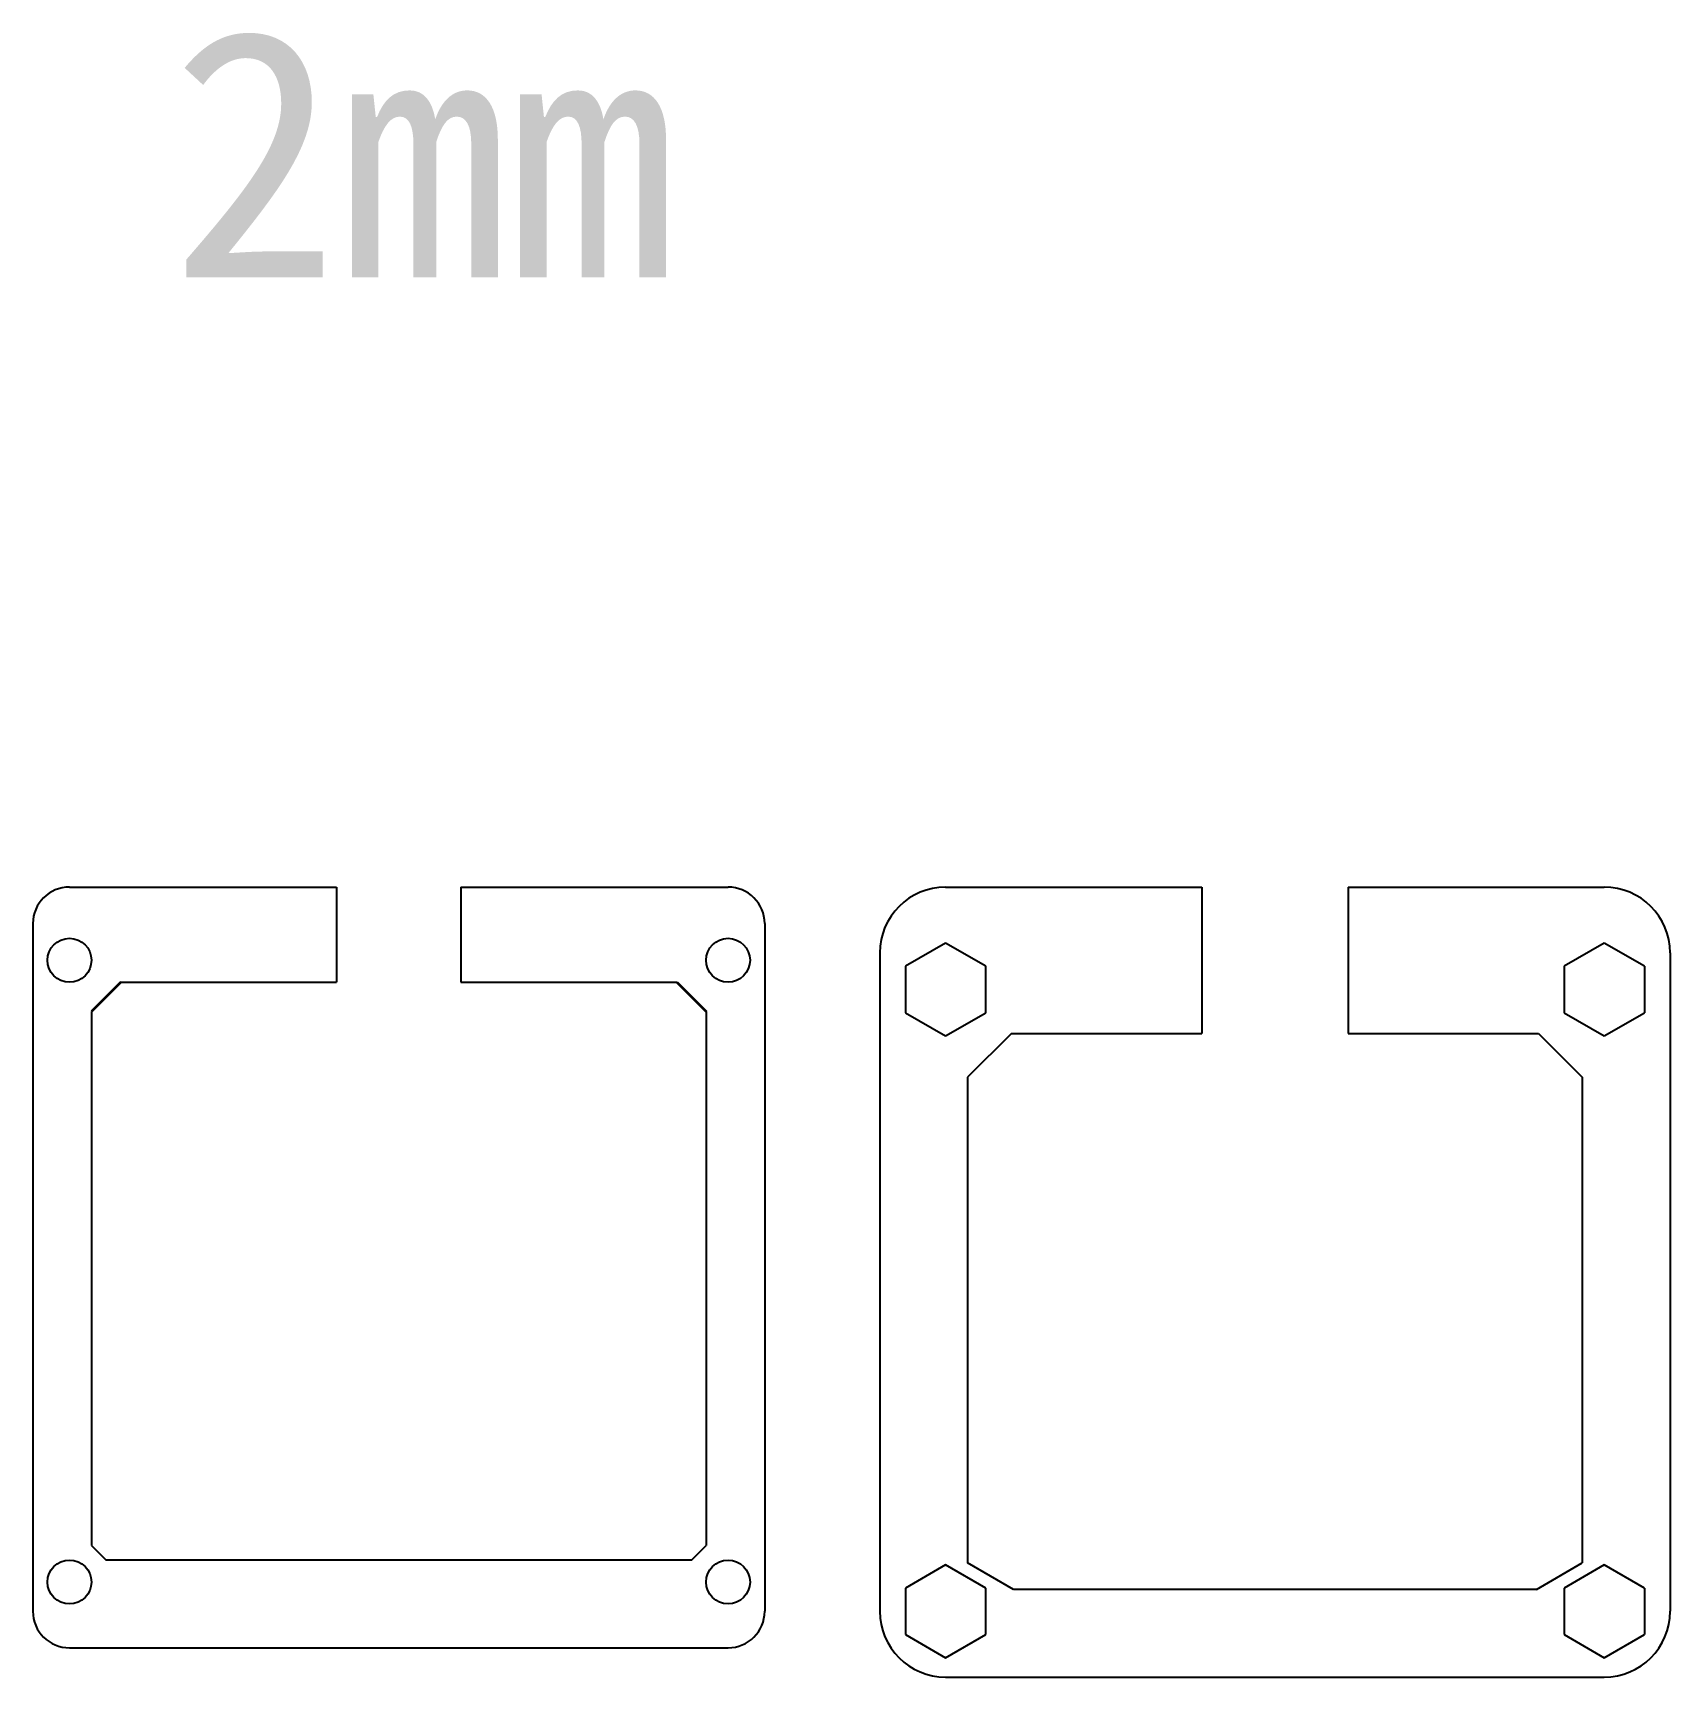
# Model space of a CAD drawing. Header units: inches. Extents: x 72 to 528, y 24 to 185.
# Drawn here: x 143 to 254.8, y 24.1 to 136.5 of the extents above; entities that cross this region are included whole.
import ezdxf

# ---------------------------------------------------------------- set-up
doc = ezdxf.new("R2010")
doc.units = ezdxf.units.IN
doc.header["$MEASUREMENT"] = 0
doc.layers.add('轮廓线层', color=7, linetype='Continuous', lineweight=35)
doc.styles.get("Standard").update_dxf_attribs({"font": ''})
doc.styles.get('Standard').set_extended_font_data('SimSun')

msp = doc.modelspace()

# ---------------------------------------------------------------- linework, layer by layer
at = {"layer": '轮廓线层', "lineweight": -3}
for p, q in [((145.47445, 78.08313), (163.72445, 78.08313)), ((163.72445, 78.08313), (163.72445, 71.58313)), ((172.22445, 78.08313), (190.47445, 78.08313)), ((172.22445, 78.08313), (172.22445, 71.58313)), ((205.34002, 78.08313), (222.84002, 78.08313)), ((222.84002, 78.08313), (222.84002, 68.08313)), ((232.84002, 78.08313), (232.84002, 68.08313)), ((232.84002, 78.08313), (250.34002, 78.08313)), ((142.97445, 75.58313), (142.97445, 28.58313)), ((192.97445, 75.58313), (192.97445, 28.58313)), ((205.34002, 74.25813), (202.59039, 72.67063)), ((208.08965, 72.67063), (205.34002, 74.25813)), ((250.34002, 74.25813), (247.59039, 72.67063)), ((253.08965, 72.67063), (250.34002, 74.25813)), ((200.84002, 73.58313), (200.84002, 28.58313)), ((254.84002, 73.58313), (254.84002, 28.58313)), ((202.59039, 72.67063), (202.59039, 69.49563)), ((208.08965, 69.49563), (208.08965, 72.67063)), ((247.59039, 72.67063), (247.59039, 69.49563)), ((253.08965, 72.67063), (253.08965, 69.49563)), ((148.97445, 71.58313), (163.72445, 71.58313)), ((172.22445, 71.58313), (186.97445, 71.58313)), ((146.97445, 69.58313), (146.97445, 33.08313)), ((188.97445, 69.58313), (188.97445, 33.08313)), ((202.59039, 69.49563), (205.34002, 67.90813)), ((205.34002, 67.90813), (208.08965, 69.49563)), ((247.59039, 69.49563), (250.34002, 67.90813)), ((250.34002, 67.90813), (253.08965, 69.49563)), ((209.84002, 68.08313), (206.84002, 65.08313)), ((209.84002, 68.08313), (222.84002, 68.08313)), ((232.84002, 68.08313), (245.84002, 68.08313)), ((245.84002, 68.08313), (248.84002, 65.08313)), ((206.84002, 65.08313), (206.84002, 31.8921)), ((248.84002, 65.08313), (248.84002, 31.8921)), ((146.97445, 33.08313), (147.97445, 32.08313)), ((187.97445, 32.08313), (188.97445, 33.08313)), ((187.97445, 32.08313), (147.97445, 32.08313)), ((205.34002, 31.75813), (202.59039, 30.17063)), ((208.08965, 30.17063), (205.34002, 31.75813)), ((209.97325, 30.08313), (206.84002, 31.8921)), ((245.70678, 30.08313), (248.84002, 31.8921)), ((250.34002, 31.75813), (247.59039, 30.17063)), ((253.08965, 30.17063), (250.34002, 31.75813)), ((202.59039, 30.17063), (202.59039, 26.99563)), ((208.08965, 26.99563), (208.08965, 30.17063)), ((245.70678, 30.08313), (209.97325, 30.08313)), ((247.59039, 30.17063), (247.59039, 26.99563)), ((253.08965, 30.17063), (253.08965, 26.99563)), ((202.59039, 26.99563), (205.34002, 25.40813)), ((205.34002, 25.40813), (208.08965, 26.99563)), ((247.59039, 26.99563), (250.34002, 25.40813)), ((250.34002, 25.40813), (253.08965, 26.99563)), ((145.47445, 26.08313), (190.47445, 26.08313)), ((205.34002, 24.08313), (250.34002, 24.08313))]:
    msp.add_line(p, q, dxfattribs=at)
at = {"layer": '轮廓线层'}
for p, q in [((148.97445, 71.58313), (146.97445, 69.58313)), ((148.97445, 71.58313), (148.97445, 71.58313)), ((186.97445, 71.58313), (188.97445, 69.58313)), ((146.97445, 69.58313), (146.97445, 69.58313))]:
    msp.add_line(p, q, dxfattribs=at)
at = {"layer": '轮廓线层', "lineweight": -3}
for centre in [(145.47445, 73.08313), (190.47445, 73.08313), (145.47445, 30.58313), (190.47445, 30.58313)]:
    msp.add_circle(centre, 1.5, dxfattribs=at)
for centre, radius, start, end in [((145.47445, 75.58313), 2.5, 90, 180), ((190.47445, 75.58313), 2.5, 0, 90), ((205.34002, 73.58313), 4.5, 90, 180), ((250.34002, 73.58313), 4.5, 0, 90), ((145.47445, 28.58313), 2.5, 180, 270), ((190.47445, 28.58313), 2.5, 270, 0), ((205.34002, 28.58313), 4.5, 180, 270), ((250.34002, 28.58313), 4.5, 270, 0)]:
    msp.add_arc(centre, radius, start, end, dxfattribs=at)

# ---------------------------------------------------------------- texts
msp.add_text('2mm', height=16.893958).set_placement((152.3791, 119.75818))

doc.saveas('drawing.dxf')
